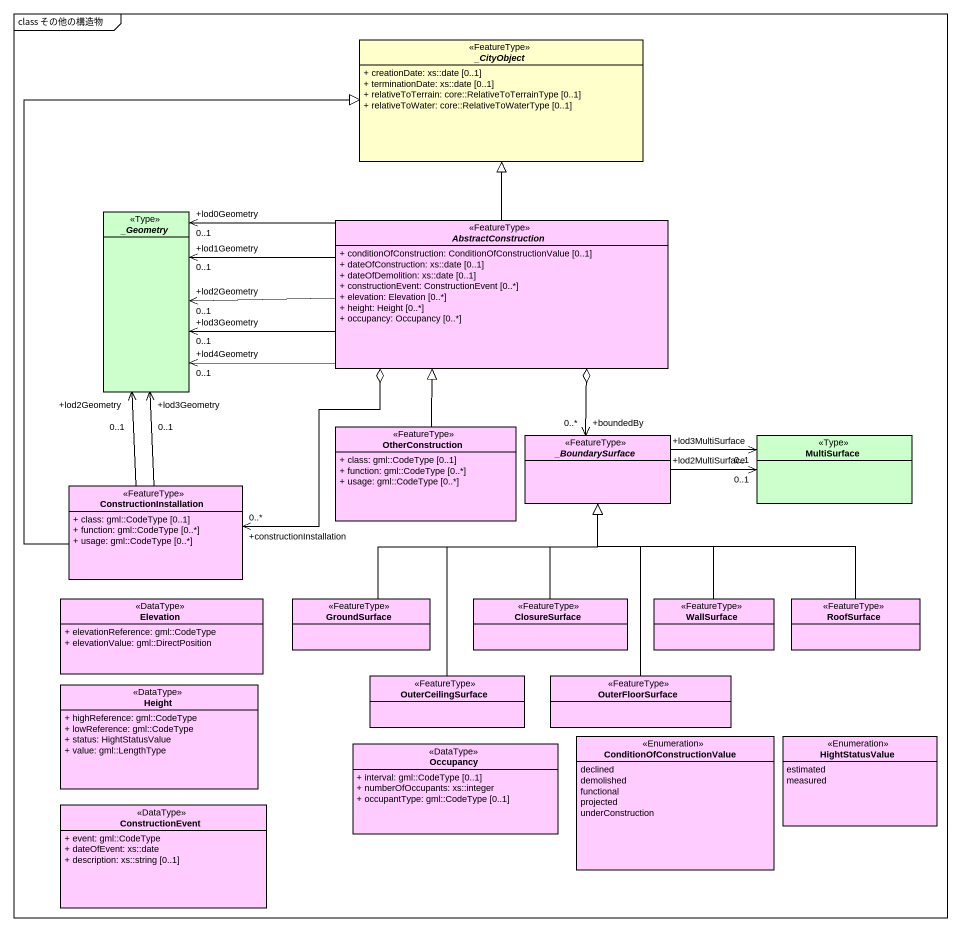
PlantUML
@startuml
mainframe class その他の構造物
hide circle
hide empty members
skinparam classAttributeIconSize 0
abstract class "_CityObject" as CityObject <<FeatureType>> #FFFFCC {
  + creationDate: xs::date [0..1]
  + terminationDate: xs::date [0..1]
  + relativeToTerrain: core::RelativeToTerrainType [0..1]
  + relativeToWater: core::RelativeToWaterType [0..1]
}
abstract class "_Geometry" as Geometry <<Type>> #CCFFCC
abstract class AbstractConstruction <<FeatureType>> #FFCCFF {
  + conditionOfConstruction: ConditionOfConstructionValue [0..1]
  + dateOfConstruction: xs::date [0..1]
  + dateOfDemolition: xs::date [0..1]
  + constructionEvent: ConstructionEvent [0..*]
  + elevation: Elevation [0..*]
  + height: Height [0..*]
  + occupancy: Occupancy [0..*]
}
class OtherConstruction <<FeatureType>> #FFCCFF {
  + class: gml::CodeType [0..1]
  + function: gml::CodeType [0..*]
  + usage: gml::CodeType [0..*]
}
abstract class "_BoundarySurface" as BoundarySurface <<FeatureType>> #FFCCFF
class MultiSurface <<Type>> #CCFFCC
class ConstructionInstallation <<FeatureType>> #FFCCFF {
  + class: gml::CodeType [0..1]
  + function: gml::CodeType [0..*]
  + usage: gml::CodeType [0..*]
}
class Elevation <<DataType>> #FFCCFF {
  + elevationReference: gml::CodeType
  + elevationValue: gml::DirectPosition
}
class GroundSurface <<FeatureType>> #FFCCFF
class ClosureSurface <<FeatureType>> #FFCCFF
class WallSurface <<FeatureType>> #FFCCFF
class RoofSurface <<FeatureType>> #FFCCFF
class OuterCeilingSurface <<FeatureType>> #FFCCFF
class OuterFloorSurface <<FeatureType>> #FFCCFF
class Height <<DataType>> #FFCCFF {
  + highReference: gml::CodeType
  + lowReference: gml::CodeType
  + status: HightStatusValue
  + value: gml::LengthType
}
class Occupancy <<DataType>> #FFCCFF {
  + interval: gml::CodeType [0..1]
  + numberOfOccupants: xs::integer
  + occupantType: gml::CodeType [0..1]
}
enum ConditionOfConstructionValue <<Enumeration>> #FFCCFF {
  declined
  demolished
  functional
  projected
  underConstruction
}
enum HightStatusValue <<Enumeration>> #FFCCFF {
  estimated
  measured
}
class ConstructionEvent <<DataType>> #FFCCFF {
  + event: gml::CodeType
  + dateOfEvent: xs::date
  + description: xs::string [0..1]
}
Geometry "+lod4Geometry\n0..1" <-right- AbstractConstruction
Geometry "+lod0Geometry\n0..1" <-right- AbstractConstruction
Geometry "+lod1Geometry\n0..1" <-right- AbstractConstruction
Geometry "+lod2Geometry\n0..1" <-right- AbstractConstruction
Geometry "+lod3Geometry\n0..1" <-right- AbstractConstruction
Geometry "+lod2Geometry\n0..1" <-- ConstructionInstallation
Geometry "+lod3Geometry\n0..1" <-- ConstructionInstallation
AbstractConstruction -up-|> CityObject
OtherConstruction -up-|> AbstractConstruction
BoundarySurface "+boundedBy\n0..*" <-up-o AbstractConstruction
MultiSurface "+lod2MultiSurface\n0..1" <-left- BoundarySurface
MultiSurface "+lod3MultiSurface\n0..1" <-left- BoundarySurface
ConstructionInstallation -up-|> CityObject
ConstructionInstallation "+constructionInstallation\n0..*" <-up-o AbstractConstruction
GroundSurface -up-|> BoundarySurface
ClosureSurface -up-|> BoundarySurface
WallSurface -up-|> BoundarySurface
RoofSurface -up-|> BoundarySurface
OuterCeilingSurface -up-|> BoundarySurface
OuterFloorSurface -up-|> BoundarySurface
@enduml
